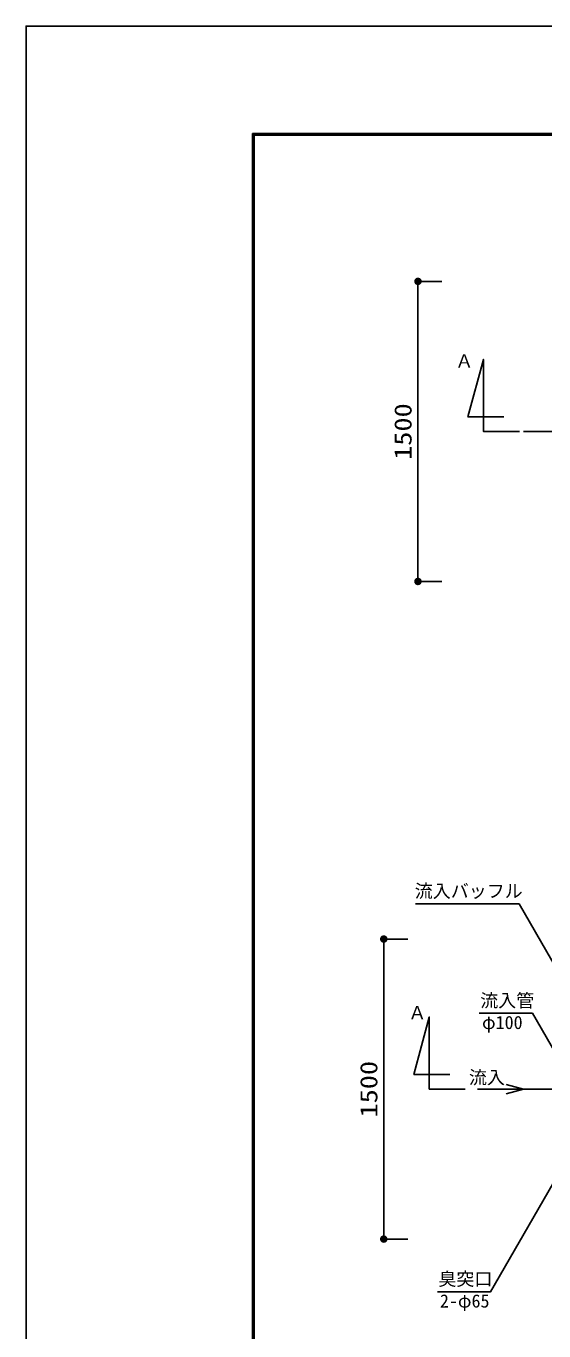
# Model space of a CAD drawing. Units: millimetres, scale not verified. Extents: x -22790 to 8910, y -6308 to 6308.
# Drawn here: x -8910 to -6320, y -215 to 6308 of the extents above; entities that cross this region are included whole.
import ezdxf
from ezdxf.enums import TextEntityAlignment as Align

# ---------------------------------------------------------------- set-up
doc = ezdxf.new("R2010")
doc.units = ezdxf.units.MM
doc.header["$LTSCALE"] = 30
doc.linetypes.add('CHAIN1', pattern=[8, 5, -1, 1, -1])
for name, color, linetype, lineweight in [('0-2_空気管', 3, 'Continuous', 25), ('0-6_文字', 3, 'Continuous', 25), ('1-4_00クル-フ-6寸法', 132, 'Continuous', 25), ('1-7_図面枠', 7, 'Continuous', 25), ('1-8_Axis_waku', 7, 'Continuous', 25)]:
    doc.layers.add(name, color=color, linetype=linetype, lineweight=lineweight)
doc.styles.add('ＭＳ ゴシック', font='')
doc.styles.get('ＭＳ ゴシック').set_extended_font_data('MS Gothic')

msp = doc.modelspace()

# ---------------------------------------------------------------- linework, layer by layer
at = {"layer": '0-2_空気管', "linetype": 'CHAIN1'}
for p, q in [((-6421.74, 4281.3), (-3352.23, 4281.3)), ((-6421.75, 993.75), (-3352.23, 993.75))]:
    msp.add_line(p, q, dxfattribs=at)
at = {"layer": '0-2_空気管', "color": 4}
for p, q in [((-6652.94, 993.75), (-6427.98, 993.75)), ((-6421.75, 993.75), (-6508.68, 1017.05)), ((-6421.75, 993.75), (-6508.68, 970.46))]:
    msp.add_line(p, q, dxfattribs=at)
at = {"layer": '0-2_空気管'}
for points in [[(-6443.21, 4281.43), (-6623.21, 4281.43), (-6623.21, 4641.43), (-6700.38, 4353.43), (-6520.38, 4353.43)], [(-6713.42, 993.88), (-6893.42, 993.88), (-6893.42, 1353.88), (-6970.59, 1065.88), (-6790.59, 1065.88)]]:
    msp.add_lwpolyline(points, dxfattribs=at)
at = {"layer": '0-6_文字'}
for points in [[(-5985.32, 1125.02), (-6444.36, 1920.09), (-6962.36, 1920.09)], [(-6166.13, 1005.75), (-6378.01, 1372.73), (-6644.01, 1372.73)], [(-6131.78, 768.92), (-6586.95, -19.45), (-6852.95, -19.45)]]:
    msp.add_lwpolyline(points, dxfattribs=at)
at = {"layer": '1-4_00クル-フ-6寸法', "color": 4}
for p, q in [((-6830.2, 5031.3), (-6950.2, 5031.3)), ((-6950.2, 5031.3), (-6950.2, 3531.3)), ((-6830.2, 3531.3), (-6950.2, 3531.3)), ((-7001.27, 1743.75), (-7121.27, 1743.75)), ((-7121.27, 243.75), (-7121.27, 1743.75)), ((-7001.27, 243.75), (-7121.27, 243.75))]:
    msp.add_line(p, q, dxfattribs=at)
at = {"layer": '1-4_00クル-フ-6寸法'}
for points in [[(-6950.2, 5031.3), (-6968.92, 5032.48), (-6968.62, 5034.81)], [(-6950.2, 5031.3), (-6968.92, 5030.12), (-6968.92, 5032.48)], [(-6950.2, 5031.3), (-6968.62, 5027.79), (-6968.92, 5030.12)], [(-6950.2, 5031.3), (-6968.62, 5034.81), (-6968.04, 5037.09)], [(-6950.2, 5031.3), (-6968.04, 5025.51), (-6968.62, 5027.79)], [(-6950.2, 5031.3), (-6968.04, 5037.09), (-6967.17, 5039.28)], [(-6950.2, 5031.3), (-6967.17, 5023.32), (-6968.04, 5025.51)], [(-6950.2, 5031.3), (-6967.17, 5039.28), (-6966.03, 5041.35)], [(-6950.2, 5031.3), (-6966.03, 5021.25), (-6967.17, 5023.32)], [(-6950.2, 5031.3), (-6966.03, 5041.35), (-6964.65, 5043.25)], [(-6950.2, 5031.3), (-6964.65, 5019.35), (-6966.03, 5021.25)], [(-6950.2, 5031.3), (-6964.65, 5043.25), (-6963.04, 5044.97)], [(-6950.2, 5031.3), (-6963.04, 5017.63), (-6964.65, 5019.35)], [(-6950.2, 5031.3), (-6963.04, 5044.97), (-6961.22, 5046.47)], [(-6950.2, 5031.3), (-6961.22, 5016.13), (-6963.04, 5017.63)], [(-6950.2, 5031.3), (-6961.22, 5046.47), (-6959.24, 5047.73)], [(-6950.2, 5031.3), (-6959.24, 5014.87), (-6961.22, 5016.13)], [(-6950.2, 5031.3), (-6959.24, 5047.73), (-6957.11, 5048.73)], [(-6950.2, 5031.3), (-6957.11, 5013.87), (-6959.24, 5014.87)], [(-6950.2, 5031.3), (-6957.11, 5048.73), (-6954.87, 5049.46)], [(-6950.2, 5031.3), (-6954.87, 5013.14), (-6957.11, 5013.87)], [(-6950.2, 5031.3), (-6954.87, 5049.46), (-6952.55, 5049.9)], [(-6950.2, 5031.3), (-6952.55, 5012.7), (-6954.87, 5013.14)], [(-6950.2, 5031.3), (-6952.55, 5049.9), (-6950.2, 5050.05)], [(-6950.2, 5031.3), (-6950.2, 5012.55), (-6952.55, 5012.7)], [(-6950.2, 5031.3), (-6950.2, 5050.05), (-6947.85, 5049.9)], [(-6950.2, 5031.3), (-6947.85, 5049.9), (-6945.54, 5049.46)], [(-6950.2, 5031.3), (-6945.54, 5049.46), (-6943.3, 5048.73)], [(-6950.2, 5031.3), (-6943.3, 5048.73), (-6941.17, 5047.73)], [(-6950.2, 5031.3), (-6941.17, 5047.73), (-6939.18, 5046.47)], [(-6950.2, 5031.3), (-6939.18, 5046.47), (-6937.37, 5044.97)], [(-6950.2, 5031.3), (-6937.37, 5044.97), (-6935.76, 5043.25)], [(-6950.2, 5031.3), (-6935.76, 5043.25), (-6934.37, 5041.35)], [(-6950.2, 5031.3), (-6934.37, 5041.35), (-6933.24, 5039.28)], [(-6950.2, 5031.3), (-6933.24, 5039.28), (-6932.37, 5037.09)], [(-6950.2, 5031.3), (-6932.37, 5037.09), (-6931.78, 5034.81)], [(-6950.2, 5031.3), (-6931.78, 5034.81), (-6931.49, 5032.48)], [(-6950.2, 5031.3), (-6931.49, 5032.48), (-6931.49, 5030.12)], [(-6950.2, 5031.3), (-6947.85, 5012.7), (-6950.2, 5012.55)], [(-6950.2, 5031.3), (-6945.54, 5013.14), (-6947.85, 5012.7)], [(-6950.2, 5031.3), (-6943.3, 5013.87), (-6945.54, 5013.14)], [(-6950.2, 5031.3), (-6941.17, 5014.87), (-6943.3, 5013.87)], [(-6950.2, 5031.3), (-6939.18, 5016.13), (-6941.17, 5014.87)], [(-6950.2, 5031.3), (-6937.37, 5017.63), (-6939.18, 5016.13)], [(-6950.2, 5031.3), (-6935.76, 5019.35), (-6937.37, 5017.63)], [(-6950.2, 5031.3), (-6934.37, 5021.25), (-6935.76, 5019.35)], [(-6950.2, 5031.3), (-6933.24, 5023.32), (-6934.37, 5021.25)], [(-6950.2, 5031.3), (-6932.37, 5025.51), (-6933.24, 5023.32)], [(-6950.2, 5031.3), (-6931.78, 5027.79), (-6932.37, 5025.51)], [(-6950.2, 5031.3), (-6931.49, 5030.12), (-6931.78, 5027.79)], [(-6950.2, 3531.3), (-6968.92, 3532.48), (-6968.62, 3534.81)], [(-6950.2, 3531.3), (-6968.92, 3530.12), (-6968.92, 3532.48)], [(-6950.2, 3531.3), (-6968.62, 3527.79), (-6968.92, 3530.12)], [(-6950.2, 3531.3), (-6968.62, 3534.81), (-6968.04, 3537.09)], [(-6950.2, 3531.3), (-6968.04, 3525.51), (-6968.62, 3527.79)], [(-6950.2, 3531.3), (-6968.04, 3537.09), (-6967.17, 3539.28)], [(-6950.2, 3531.3), (-6967.17, 3523.32), (-6968.04, 3525.51)], [(-6950.2, 3531.3), (-6967.17, 3539.28), (-6966.03, 3541.35)], [(-6950.2, 3531.3), (-6966.03, 3521.25), (-6967.17, 3523.32)], [(-6950.2, 3531.3), (-6966.03, 3541.35), (-6964.65, 3543.25)], [(-6950.2, 3531.3), (-6964.65, 3519.35), (-6966.03, 3521.25)], [(-6950.2, 3531.3), (-6964.65, 3543.25), (-6963.04, 3544.97)], [(-6950.2, 3531.3), (-6963.04, 3517.63), (-6964.65, 3519.35)], [(-6950.2, 3531.3), (-6963.04, 3544.97), (-6961.22, 3546.47)], [(-6950.2, 3531.3), (-6961.22, 3516.13), (-6963.04, 3517.63)], [(-6950.2, 3531.3), (-6961.22, 3546.47), (-6959.24, 3547.73)], [(-6950.2, 3531.3), (-6959.24, 3514.87), (-6961.22, 3516.13)], [(-6950.2, 3531.3), (-6959.24, 3547.73), (-6957.11, 3548.73)], [(-6950.2, 3531.3), (-6957.11, 3513.87), (-6959.24, 3514.87)], [(-6950.2, 3531.3), (-6957.11, 3548.73), (-6954.87, 3549.46)], [(-6950.2, 3531.3), (-6954.87, 3513.14), (-6957.11, 3513.87)], [(-6950.2, 3531.3), (-6954.87, 3549.46), (-6952.55, 3549.9)], [(-6950.2, 3531.3), (-6952.55, 3512.7), (-6954.87, 3513.14)], [(-6950.2, 3531.3), (-6952.55, 3549.9), (-6950.2, 3550.05)], [(-6950.2, 3531.3), (-6950.2, 3512.55), (-6952.55, 3512.7)], [(-6950.2, 3531.3), (-6950.2, 3550.05), (-6947.85, 3549.9)], [(-6950.2, 3531.3), (-6947.85, 3549.9), (-6945.54, 3549.46)], [(-6950.2, 3531.3), (-6945.54, 3549.46), (-6943.3, 3548.73)], [(-6950.2, 3531.3), (-6943.3, 3548.73), (-6941.17, 3547.73)], [(-6950.2, 3531.3), (-6941.17, 3547.73), (-6939.18, 3546.47)], [(-6950.2, 3531.3), (-6939.18, 3546.47), (-6937.37, 3544.97)], [(-6950.2, 3531.3), (-6937.37, 3544.97), (-6935.76, 3543.25)], [(-6950.2, 3531.3), (-6935.76, 3543.25), (-6934.37, 3541.35)], [(-6950.2, 3531.3), (-6934.37, 3541.35), (-6933.24, 3539.28)], [(-6950.2, 3531.3), (-6933.24, 3539.28), (-6932.37, 3537.09)], [(-6950.2, 3531.3), (-6932.37, 3537.09), (-6931.78, 3534.81)], [(-6950.2, 3531.3), (-6931.78, 3534.81), (-6931.49, 3532.48)], [(-6950.2, 3531.3), (-6931.49, 3532.48), (-6931.49, 3530.12)], [(-6950.2, 3531.3), (-6947.85, 3512.7), (-6950.2, 3512.55)], [(-6950.2, 3531.3), (-6945.54, 3513.14), (-6947.85, 3512.7)], [(-6950.2, 3531.3), (-6943.3, 3513.87), (-6945.54, 3513.14)], [(-6950.2, 3531.3), (-6941.17, 3514.87), (-6943.3, 3513.87)], [(-6950.2, 3531.3), (-6939.18, 3516.13), (-6941.17, 3514.87)], [(-6950.2, 3531.3), (-6937.37, 3517.63), (-6939.18, 3516.13)], [(-6950.2, 3531.3), (-6935.76, 3519.35), (-6937.37, 3517.63)], [(-6950.2, 3531.3), (-6934.37, 3521.25), (-6935.76, 3519.35)], [(-6950.2, 3531.3), (-6933.24, 3523.32), (-6934.37, 3521.25)], [(-6950.2, 3531.3), (-6932.37, 3525.51), (-6933.24, 3523.32)], [(-6950.2, 3531.3), (-6931.78, 3527.79), (-6932.37, 3525.51)], [(-6950.2, 3531.3), (-6931.49, 3530.12), (-6931.78, 3527.79)], [(-7121.27, 1743.75), (-7130.31, 1760.18), (-7128.18, 1761.18)], [(-7121.27, 1743.75), (-7128.18, 1761.18), (-7125.94, 1761.91)], [(-7121.27, 1743.75), (-7125.94, 1761.91), (-7123.62, 1762.35)], [(-7121.27, 1743.75), (-7123.62, 1762.35), (-7121.27, 1762.5)], [(-7121.27, 1743.75), (-7121.27, 1762.5), (-7118.92, 1762.35)], [(-7121.27, 1743.75), (-7118.92, 1762.35), (-7116.61, 1761.91)], [(-7121.27, 1743.75), (-7116.61, 1761.91), (-7114.37, 1761.18)], [(-7121.27, 1743.75), (-7114.37, 1761.18), (-7112.24, 1760.18)], [(-7121.27, 1743.75), (-7139.99, 1744.93), (-7139.69, 1747.26)], [(-7121.27, 1743.75), (-7139.99, 1742.57), (-7139.99, 1744.93)], [(-7121.27, 1743.75), (-7139.69, 1740.24), (-7139.99, 1742.57)], [(-7121.27, 1743.75), (-7139.69, 1747.26), (-7139.11, 1749.54)], [(-7121.27, 1743.75), (-7139.11, 1737.96), (-7139.69, 1740.24)], [(-7121.27, 1743.75), (-7139.11, 1749.54), (-7138.24, 1751.73)], [(-7121.27, 1743.75), (-7138.24, 1735.77), (-7139.11, 1737.96)], [(-7121.27, 1743.75), (-7138.24, 1751.73), (-7137.1, 1753.8)], [(-7121.27, 1743.75), (-7137.1, 1733.7), (-7138.24, 1735.77)], [(-7121.27, 1743.75), (-7137.1, 1753.8), (-7135.72, 1755.7)], [(-7121.27, 1743.75), (-7135.72, 1731.8), (-7137.1, 1733.7)], [(-7121.27, 1743.75), (-7135.72, 1755.7), (-7134.11, 1757.42)], [(-7121.27, 1743.75), (-7134.11, 1730.08), (-7135.72, 1731.8)], [(-7121.27, 1743.75), (-7134.11, 1757.42), (-7132.29, 1758.92)], [(-7121.27, 1743.75), (-7132.29, 1728.58), (-7134.11, 1730.08)], [(-7121.27, 1743.75), (-7132.29, 1758.92), (-7130.31, 1760.18)], [(-7121.27, 1743.75), (-7130.31, 1727.32), (-7132.29, 1728.58)], [(-7121.27, 1743.75), (-7128.18, 1726.32), (-7130.31, 1727.32)], [(-7121.27, 1743.75), (-7125.94, 1725.59), (-7128.18, 1726.32)], [(-7121.27, 1743.75), (-7123.62, 1725.15), (-7125.94, 1725.59)], [(-7121.27, 1743.75), (-7121.27, 1725), (-7123.62, 1725.15)], [(-7121.27, 1743.75), (-7112.24, 1760.18), (-7110.25, 1758.92)], [(-7121.27, 1743.75), (-7110.25, 1758.92), (-7108.44, 1757.42)], [(-7121.27, 1743.75), (-7108.44, 1757.42), (-7106.83, 1755.7)], [(-7121.27, 1743.75), (-7106.83, 1755.7), (-7105.44, 1753.8)], [(-7121.27, 1743.75), (-7105.44, 1753.8), (-7104.31, 1751.73)], [(-7121.27, 1743.75), (-7104.31, 1751.73), (-7103.44, 1749.54)], [(-7121.27, 1743.75), (-7103.44, 1749.54), (-7102.86, 1747.26)], [(-7121.27, 1743.75), (-7102.86, 1747.26), (-7102.56, 1744.93)], [(-7121.27, 1743.75), (-7102.56, 1744.93), (-7102.56, 1742.57)], [(-7121.27, 1743.75), (-7118.92, 1725.15), (-7121.27, 1725)], [(-7121.27, 1743.75), (-7116.61, 1725.59), (-7118.92, 1725.15)], [(-7121.27, 1743.75), (-7114.37, 1726.32), (-7116.61, 1725.59)], [(-7121.27, 1743.75), (-7112.24, 1727.32), (-7114.37, 1726.32)], [(-7121.27, 1743.75), (-7110.25, 1728.58), (-7112.24, 1727.32)], [(-7121.27, 1743.75), (-7108.44, 1730.08), (-7110.25, 1728.58)], [(-7121.27, 1743.75), (-7106.83, 1731.8), (-7108.44, 1730.08)], [(-7121.27, 1743.75), (-7105.44, 1733.7), (-7106.83, 1731.8)], [(-7121.27, 1743.75), (-7104.31, 1735.77), (-7105.44, 1733.7)], [(-7121.27, 1743.75), (-7103.44, 1737.96), (-7104.31, 1735.77)], [(-7121.27, 1743.75), (-7102.86, 1740.24), (-7103.44, 1737.96)], [(-7121.27, 1743.75), (-7102.56, 1742.57), (-7102.86, 1740.24)], [(-7121.27, 243.75), (-7130.31, 260.18), (-7128.18, 261.18)], [(-7121.27, 243.75), (-7128.18, 261.18), (-7125.94, 261.91)], [(-7121.27, 243.75), (-7125.94, 261.91), (-7123.62, 262.35)], [(-7121.27, 243.75), (-7123.62, 262.35), (-7121.27, 262.5)], [(-7121.27, 243.75), (-7121.27, 262.5), (-7118.92, 262.35)], [(-7121.27, 243.75), (-7118.92, 262.35), (-7116.61, 261.91)], [(-7121.27, 243.75), (-7116.61, 261.91), (-7114.37, 261.18)], [(-7121.27, 243.75), (-7114.37, 261.18), (-7112.24, 260.18)], [(-7121.27, 243.75), (-7139.99, 244.93), (-7139.69, 247.26)], [(-7121.27, 243.75), (-7139.99, 242.57), (-7139.99, 244.93)], [(-7121.27, 243.75), (-7139.69, 240.24), (-7139.99, 242.57)], [(-7121.27, 243.75), (-7139.69, 247.26), (-7139.11, 249.54)], [(-7121.27, 243.75), (-7139.11, 237.96), (-7139.69, 240.24)], [(-7121.27, 243.75), (-7139.11, 249.54), (-7138.24, 251.73)], [(-7121.27, 243.75), (-7138.24, 235.77), (-7139.11, 237.96)], [(-7121.27, 243.75), (-7138.24, 251.73), (-7137.1, 253.8)], [(-7121.27, 243.75), (-7137.1, 233.7), (-7138.24, 235.77)], [(-7121.27, 243.75), (-7137.1, 253.8), (-7135.72, 255.7)], [(-7121.27, 243.75), (-7135.72, 231.8), (-7137.1, 233.7)], [(-7121.27, 243.75), (-7135.72, 255.7), (-7134.11, 257.42)], [(-7121.27, 243.75), (-7134.11, 230.08), (-7135.72, 231.8)], [(-7121.27, 243.75), (-7134.11, 257.42), (-7132.29, 258.92)], [(-7121.27, 243.75), (-7132.29, 228.58), (-7134.11, 230.08)], [(-7121.27, 243.75), (-7132.29, 258.92), (-7130.31, 260.18)], [(-7121.27, 243.75), (-7130.31, 227.32), (-7132.29, 228.58)], [(-7121.27, 243.75), (-7128.18, 226.32), (-7130.31, 227.32)], [(-7121.27, 243.75), (-7125.94, 225.59), (-7128.18, 226.32)], [(-7121.27, 243.75), (-7123.62, 225.15), (-7125.94, 225.59)], [(-7121.27, 243.75), (-7121.27, 225), (-7123.62, 225.15)], [(-7121.27, 243.75), (-7112.24, 260.18), (-7110.25, 258.92)], [(-7121.27, 243.75), (-7110.25, 258.92), (-7108.44, 257.42)], [(-7121.27, 243.75), (-7108.44, 257.42), (-7106.83, 255.7)], [(-7121.27, 243.75), (-7106.83, 255.7), (-7105.44, 253.8)], [(-7121.27, 243.75), (-7105.44, 253.8), (-7104.31, 251.73)], [(-7121.27, 243.75), (-7104.31, 251.73), (-7103.44, 249.54)], [(-7121.27, 243.75), (-7103.44, 249.54), (-7102.86, 247.26)], [(-7121.27, 243.75), (-7102.86, 247.26), (-7102.56, 244.93)], [(-7121.27, 243.75), (-7102.56, 244.93), (-7102.56, 242.57)], [(-7121.27, 243.75), (-7118.92, 225.15), (-7121.27, 225)], [(-7121.27, 243.75), (-7116.61, 225.59), (-7118.92, 225.15)], [(-7121.27, 243.75), (-7114.37, 226.32), (-7116.61, 225.59)], [(-7121.27, 243.75), (-7112.24, 227.32), (-7114.37, 226.32)], [(-7121.27, 243.75), (-7110.25, 228.58), (-7112.24, 227.32)], [(-7121.27, 243.75), (-7108.44, 230.08), (-7110.25, 228.58)], [(-7121.27, 243.75), (-7106.83, 231.8), (-7108.44, 230.08)], [(-7121.27, 243.75), (-7105.44, 233.7), (-7106.83, 231.8)], [(-7121.27, 243.75), (-7104.31, 235.77), (-7105.44, 233.7)], [(-7121.27, 243.75), (-7103.44, 237.96), (-7104.31, 235.77)], [(-7121.27, 243.75), (-7102.86, 240.24), (-7103.44, 237.96)], [(-7121.27, 243.75), (-7102.56, 242.57), (-7102.86, 240.24)]]:
    msp.add_solid(points, dxfattribs=at)
at = {"layer": '1-7_図面枠'}
msp.add_lwpolyline([(-8910, -6307.5), (-8910, 6307.5), (8910, 6307.5), (8910, -6307.5)], close=True, dxfattribs=at)
at = {"layer": '1-8_Axis_waku'}
for p, q in [((-7778.4, 5769.9), (8408.4, 5769.9)), ((-7778.4, 5769.9), (-7778.4, -5814.9)), ((-7777.8, 5769.3), (8407.8, 5769.3)), ((-7777.8, 5769.3), (-7777.8, -5814.3)), ((-7777.2, 5768.7), (8407.2, 5768.7)), ((-7777.2, 5768.7), (-7777.2, -5813.7)), ((-7776.6, 5768.1), (8406.6, 5768.1)), ((-7776.6, 5768.1), (-7776.6, -5813.1)), ((-7776, 5767.5), (8406, 5767.5)), ((-7776, 5767.5), (-7776, -5812.5)), ((-7775.4, 5766.9), (8405.4, 5766.9)), ((-7775.4, 5766.9), (-7775.4, -5811.9)), ((-7774.8, 5766.3), (8404.8, 5766.3)), ((-7774.8, 5766.3), (-7774.8, -5811.3)), ((-7774.2, 5765.7), (8404.2, 5765.7)), ((-7774.2, 5765.7), (-7774.2, -5810.7)), ((-7773.6, 5765.1), (8403.6, 5765.1)), ((-7773.6, 5765.1), (-7773.6, -5810.1)), ((-7773, 5764.5), (8403, 5764.5)), ((-7773, 5764.5), (-7773, -5809.5)), ((-7772.4, 5763.9), (8402.4, 5763.9)), ((-7772.4, 5763.9), (-7772.4, -5808.9)), ((-7771.8, 5763.3), (8401.8, 5763.3)), ((-7771.8, 5763.3), (-7771.8, -5808.3)), ((-7771.2, 5762.7), (8401.2, 5762.7)), ((-7771.2, 5762.7), (-7771.2, -5807.7)), ((-7770.6, 5762.1), (8400.6, 5762.1)), ((-7770.6, 5762.1), (-7770.6, -5807.1)), ((-7770, 5761.5), (8400, 5761.5)), ((-7770, 5761.5), (-7770, -5806.5))]:
    msp.add_line(p, q, dxfattribs=at)

# ---------------------------------------------------------------- texts
at = {"layer": '0-2_空気管', "color": 4, "style": 'ＭＳ ゴシック'}
for s, p in [('Ａ', (-6763.54, 4580.98)), ('Ａ', (-6998.55, 1322.73)), ('流入', (-6695.57, 999.4))]:
    msp.add_text(s, height=65.98, dxfattribs=at).set_placement(p, align=Align.BOTTOM_LEFT)
at = {"layer": '0-6_文字', "color": 4, "style": 'ＭＳ ゴシック'}
for s, p in [('流入バッフル', (-6966.36, 1931.09)), ('流入管', (-6639.01, 1383.73)), ('φ100', (-6629.91, 1273.93)), ('臭突口', (-6847.95, -8.45)), ('2-φ65', (-6840.35, -118.25))]:
    msp.add_text(s, height=65.98, dxfattribs=at).set_placement(p, align=Align.BOTTOM_LEFT)
at = {"layer": '1-4_00クル-フ-6寸法', "color": 3, "style": 'ＭＳ ゴシック', "width": 1.2}
for p in [(-6956.05, 4139.01), (-7127.12, 851.46)]:
    msp.add_text('1500', height=86.66, rotation=90, dxfattribs=at).set_placement(p, align=Align.BOTTOM_LEFT)

doc.saveas('drawing.dxf')
